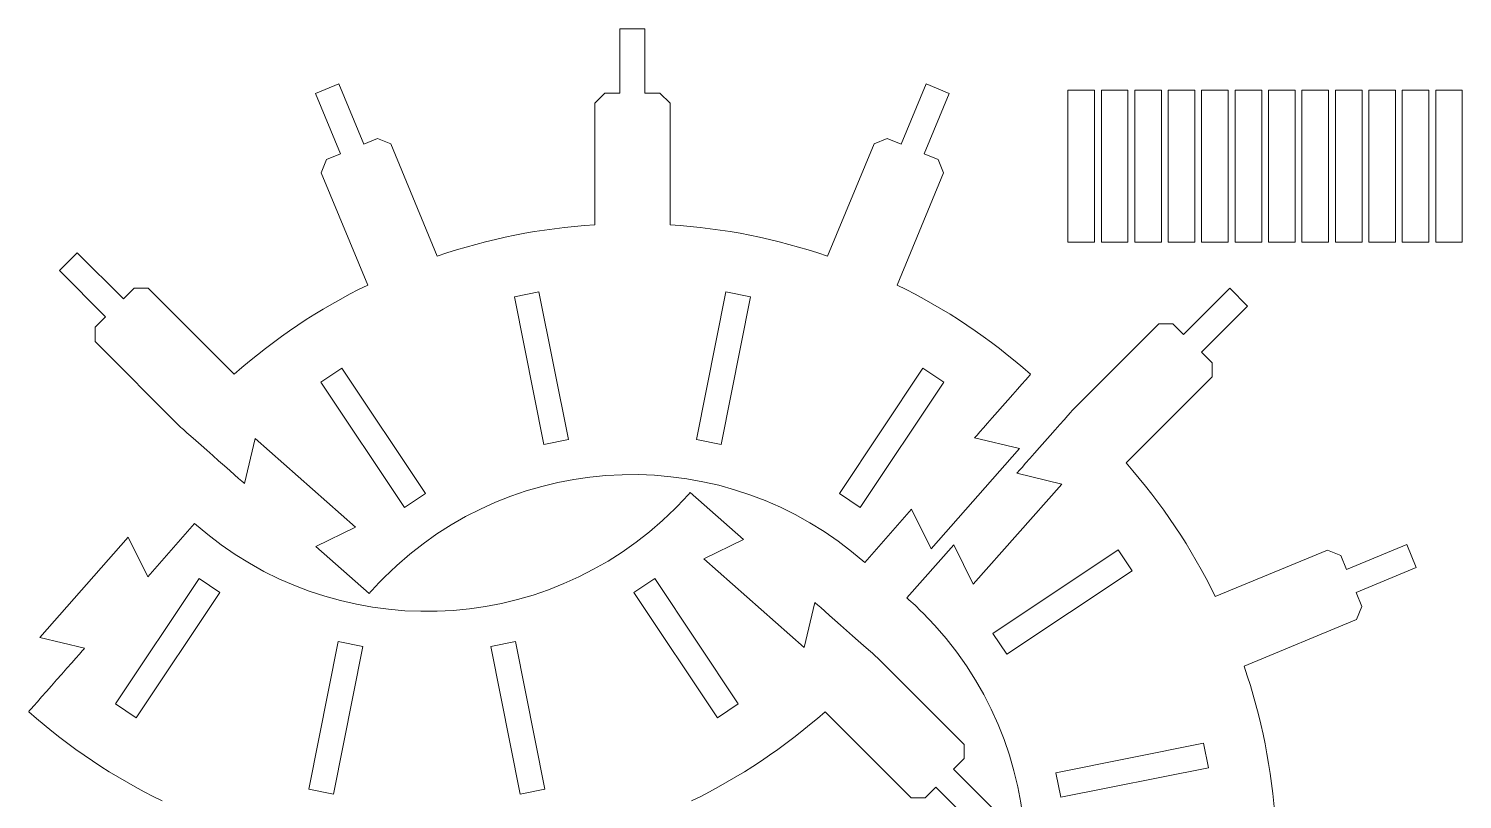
# Model space of a CAD drawing. Header units: centimetres. Extents: x -226 to -75, y 0 to 222.
# Drawn here: x -134.92 to -106.34, y 14.85 to 30.21 of the extents above; entities that cross this region are included whole.
import ezdxf

# ---------------------------------------------------------------- set-up
doc = ezdxf.new("R2010")
doc.units = ezdxf.units.CM
doc.header["$MEASUREMENT"] = 0
doc.layers.add('layer 1', color=7, linetype='Continuous')

msp = doc.modelspace()

# ---------------------------------------------------------------- linework, layer by layer
at = {"layer": 'layer 1', "color": 1, "lineweight": 9}
for points, knots in [([(-123.13294, 28.92386), (-123.13294, 28.92386), (-123.13287, 30.21007), (-123.13287, 30.21007), (-123.13287, 30.21007), (-123.13287, 30.21007), (-122.63305, 30.21007), (-122.63305, 30.21007)], [0, 0, 0, 0, 0.33333333, 0.33333333, 0.33333333, 0.33333333, 1, 1, 1, 1]), ([(-128.73673, 29.10922), (-128.73673, 29.10922), (-129.19852, 28.91787), (-129.19852, 28.91787), (-129.19852, 28.91787), (-129.19852, 28.91787), (-128.70103, 27.71677), (-128.70103, 27.71677)], [0, 0, 0, 0, 0.33333333, 0.33333333, 0.33333333, 0.33333333, 1, 1, 1, 1]), ([(-116.56745, 28.91788), (-116.56745, 28.91788), (-117.02928, 29.10919), (-117.02928, 29.10919), (-117.02928, 29.10919), (-117.02928, 29.10919), (-117.5268, 27.90819), (-117.5268, 27.90819)], [0, 0, 0, 0, 0.33333333, 0.33333333, 0.33333333, 0.33333333, 1, 1, 1, 1]), ([(-114.20096, 28.98649), (-114.20096, 28.98649), (-113.67098, 28.98649), (-113.67098, 28.98649), (-113.67098, 28.98649), (-113.67098, 28.98649), (-113.67098, 25.95652), (-113.67098, 25.95652), (-113.67098, 25.95652), (-113.67098, 25.95652), (-114.20096, 25.95652), (-114.20096, 25.95652), (-114.20096, 25.95652), (-114.20096, 25.95652), (-114.20096, 28.98649), (-114.20096, 28.98649)], [0, 0, 0, 0, 0.2, 0.2, 0.2, 0.2, 0.4, 0.4, 0.4, 0.4, 0.6, 0.6, 0.6, 0.6, 1, 1, 1, 1]), ([(-113.53431, 28.98649), (-113.53431, 28.98649), (-113.00434, 28.98649), (-113.00434, 28.98649), (-113.00434, 28.98649), (-113.00434, 28.98649), (-113.00434, 25.95652), (-113.00434, 25.95652), (-113.00434, 25.95652), (-113.00434, 25.95652), (-113.53431, 25.95652), (-113.53431, 25.95652), (-113.53431, 25.95652), (-113.53431, 25.95652), (-113.53431, 28.98649), (-113.53431, 28.98649)], [0, 0, 0, 0, 0.2, 0.2, 0.2, 0.2, 0.4, 0.4, 0.4, 0.4, 0.6, 0.6, 0.6, 0.6, 1, 1, 1, 1]), ([(-112.8677, 28.98649), (-112.8677, 28.98649), (-112.33773, 28.98649), (-112.33773, 28.98649), (-112.33773, 28.98649), (-112.33773, 28.98649), (-112.33773, 25.95652), (-112.33773, 25.95652), (-112.33773, 25.95652), (-112.33773, 25.95652), (-112.8677, 25.95652), (-112.8677, 25.95652), (-112.8677, 25.95652), (-112.8677, 25.95652), (-112.8677, 28.98649), (-112.8677, 28.98649)], [0, 0, 0, 0, 0.2, 0.2, 0.2, 0.2, 0.4, 0.4, 0.4, 0.4, 0.6, 0.6, 0.6, 0.6, 1, 1, 1, 1]), ([(-112.20106, 28.98649), (-112.20106, 28.98649), (-111.67108, 28.98649), (-111.67108, 28.98649), (-111.67108, 28.98649), (-111.67108, 28.98649), (-111.67108, 25.95652), (-111.67108, 25.95652), (-111.67108, 25.95652), (-111.67108, 25.95652), (-112.20106, 25.95652), (-112.20106, 25.95652), (-112.20106, 25.95652), (-112.20106, 25.95652), (-112.20106, 28.98649), (-112.20106, 28.98649)], [0, 0, 0, 0, 0.2, 0.2, 0.2, 0.2, 0.4, 0.4, 0.4, 0.4, 0.6, 0.6, 0.6, 0.6, 1, 1, 1, 1]), ([(-111.53445, 28.98649), (-111.53445, 28.98649), (-111.00447, 28.98649), (-111.00447, 28.98649), (-111.00447, 28.98649), (-111.00447, 28.98649), (-111.00447, 25.95652), (-111.00447, 25.95652), (-111.00447, 25.95652), (-111.00447, 25.95652), (-111.53445, 25.95652), (-111.53445, 25.95652), (-111.53445, 25.95652), (-111.53445, 25.95652), (-111.53445, 28.98649), (-111.53445, 28.98649)], [0, 0, 0, 0, 0.2, 0.2, 0.2, 0.2, 0.4, 0.4, 0.4, 0.4, 0.6, 0.6, 0.6, 0.6, 1, 1, 1, 1]), ([(-110.86781, 28.98649), (-110.86781, 28.98649), (-110.33783, 28.98649), (-110.33783, 28.98649), (-110.33783, 28.98649), (-110.33783, 28.98649), (-110.33783, 25.95652), (-110.33783, 25.95652), (-110.33783, 25.95652), (-110.33783, 25.95652), (-110.86781, 25.95652), (-110.86781, 25.95652), (-110.86781, 25.95652), (-110.86781, 25.95652), (-110.86781, 28.98649), (-110.86781, 28.98649)], [0, 0, 0, 0, 0.2, 0.2, 0.2, 0.2, 0.4, 0.4, 0.4, 0.4, 0.6, 0.6, 0.6, 0.6, 1, 1, 1, 1]), ([(-110.2012, 28.98649), (-110.2012, 28.98649), (-109.67122, 28.98649), (-109.67122, 28.98649), (-109.67122, 28.98649), (-109.67122, 28.98649), (-109.67122, 25.95652), (-109.67122, 25.95652), (-109.67122, 25.95652), (-109.67122, 25.95652), (-110.2012, 25.95652), (-110.2012, 25.95652), (-110.2012, 25.95652), (-110.2012, 25.95652), (-110.2012, 28.98649), (-110.2012, 28.98649)], [0, 0, 0, 0, 0.2, 0.2, 0.2, 0.2, 0.4, 0.4, 0.4, 0.4, 0.6, 0.6, 0.6, 0.6, 1, 1, 1, 1]), ([(-109.53455, 28.98649), (-109.53455, 28.98649), (-109.00458, 28.98649), (-109.00458, 28.98649), (-109.00458, 28.98649), (-109.00458, 28.98649), (-109.00458, 25.95652), (-109.00458, 25.95652), (-109.00458, 25.95652), (-109.00458, 25.95652), (-109.53455, 25.95652), (-109.53455, 25.95652), (-109.53455, 25.95652), (-109.53455, 25.95652), (-109.53455, 28.98649), (-109.53455, 28.98649)], [0, 0, 0, 0, 0.2, 0.2, 0.2, 0.2, 0.4, 0.4, 0.4, 0.4, 0.6, 0.6, 0.6, 0.6, 1, 1, 1, 1]), ([(-108.86795, 28.98649), (-108.86795, 28.98649), (-108.33797, 28.98649), (-108.33797, 28.98649), (-108.33797, 28.98649), (-108.33797, 28.98649), (-108.33797, 25.95652), (-108.33797, 25.95652), (-108.33797, 25.95652), (-108.33797, 25.95652), (-108.86795, 25.95652), (-108.86795, 25.95652), (-108.86795, 25.95652), (-108.86795, 25.95652), (-108.86795, 28.98649), (-108.86795, 28.98649)], [0, 0, 0, 0, 0.2, 0.2, 0.2, 0.2, 0.4, 0.4, 0.4, 0.4, 0.6, 0.6, 0.6, 0.6, 1, 1, 1, 1]), ([(-108.2013, 28.98649), (-108.2013, 28.98649), (-107.67132, 28.98649), (-107.67132, 28.98649), (-107.67132, 28.98649), (-107.67132, 28.98649), (-107.67132, 25.95652), (-107.67132, 25.95652), (-107.67132, 25.95652), (-107.67132, 25.95652), (-108.2013, 25.95652), (-108.2013, 25.95652), (-108.2013, 25.95652), (-108.2013, 25.95652), (-108.2013, 28.98649), (-108.2013, 28.98649)], [0, 0, 0, 0, 0.2, 0.2, 0.2, 0.2, 0.4, 0.4, 0.4, 0.4, 0.6, 0.6, 0.6, 0.6, 1, 1, 1, 1]), ([(-107.53469, 28.98649), (-107.53469, 28.98649), (-107.00471, 28.98649), (-107.00471, 28.98649), (-107.00471, 28.98649), (-107.00471, 28.98649), (-107.00471, 25.95652), (-107.00471, 25.95652), (-107.00471, 25.95652), (-107.00471, 25.95652), (-107.53469, 25.95652), (-107.53469, 25.95652), (-107.53469, 25.95652), (-107.53469, 25.95652), (-107.53469, 28.98649), (-107.53469, 28.98649)], [0, 0, 0, 0, 0.2, 0.2, 0.2, 0.2, 0.4, 0.4, 0.4, 0.4, 0.6, 0.6, 0.6, 0.6, 1, 1, 1, 1]), ([(-106.86805, 28.98649), (-106.86805, 28.98649), (-106.33807, 28.98649), (-106.33807, 28.98649), (-106.33807, 28.98649), (-106.33807, 28.98649), (-106.33807, 25.95652), (-106.33807, 25.95652), (-106.33807, 25.95652), (-106.33807, 25.95652), (-106.86805, 25.95652), (-106.86805, 25.95652), (-106.86805, 25.95652), (-106.86805, 25.95652), (-106.86805, 28.98649), (-106.86805, 28.98649)], [0, 0, 0, 0, 0.2, 0.2, 0.2, 0.2, 0.4, 0.4, 0.4, 0.4, 0.6, 0.6, 0.6, 0.6, 1, 1, 1, 1]), ([(-133.94923, 25.74364), (-133.94923, 25.74364), (-134.30257, 25.39019), (-134.30257, 25.39019), (-134.30257, 25.39019), (-134.30257, 25.39019), (-133.38333, 24.47092), (-133.38333, 24.47092)], [0, 0, 0, 0, 0.33333333, 0.33333333, 0.33333333, 0.33333333, 1, 1, 1, 1]), ([(-110.62139, 24.68338), (-110.62139, 24.68338), (-110.97481, 25.03672), (-110.97481, 25.03672), (-110.97481, 25.03672), (-110.97481, 25.03672), (-111.89407, 24.11748), (-111.89407, 24.11748)], [0, 0, 0, 0, 0.33333333, 0.33333333, 0.33333333, 0.33333333, 1, 1, 1, 1]), ([(-114.94464, 23.32308), (-114.94464, 23.32308), (-116.06076, 22.05788), (-116.06065, 22.05788), (-116.06065, 22.05788), (-116.06065, 22.05788), (-115.16569, 21.8424), (-115.16569, 21.8424), (-115.16569, 21.8424), (-115.16569, 21.8424), (-116.92859, 19.84483), (-116.92859, 19.84483), (-116.92859, 19.84483), (-116.92859, 19.84483), (-117.31707, 20.63361), (-117.31707, 20.63361), (-117.31707, 20.63361), (-117.31707, 20.63361), (-117.317, 20.63375), (-117.317, 20.63375), (-117.317, 20.63375), (-117.317, 20.63375), (-118.25222, 19.57358), (-118.25222, 19.57358)], [0, 0, 0, 0, 0.14285714, 0.14285714, 0.14285714, 0.14285714, 0.28571429, 0.28571429, 0.28571429, 0.28571429, 0.42857143, 0.42857143, 0.42857143, 0.42857143, 0.57142857, 0.57142857, 0.57142857, 0.57142857, 0.71428571, 0.71428571, 0.71428571, 0.71428571, 1, 1, 1, 1]), ([(-114.10256, 22.61618), (-114.10256, 22.61618), (-115.21857, 21.35101), (-115.21843, 21.35101), (-115.21843, 21.35101), (-115.21843, 21.35101), (-114.32347, 21.13554), (-114.32347, 21.13554), (-114.32347, 21.13554), (-114.32347, 21.13554), (-116.08651, 19.13793), (-116.08651, 19.13793), (-116.08651, 19.13793), (-116.08651, 19.13793), (-116.47492, 19.92674), (-116.47492, 19.92674), (-116.47492, 19.92674), (-116.47492, 19.92674), (-116.47485, 19.92688), (-116.47485, 19.92688), (-116.47485, 19.92688), (-116.47485, 19.92688), (-117.41006, 18.86682), (-117.41006, 18.86682)], [0, 0, 0, 0, 0.14285714, 0.14285714, 0.14285714, 0.14285714, 0.28571429, 0.28571429, 0.28571429, 0.28571429, 0.42857143, 0.42857143, 0.42857143, 0.42857143, 0.57142857, 0.57142857, 0.57142857, 0.57142857, 0.71428571, 0.71428571, 0.71428571, 0.71428571, 1, 1, 1, 1]), ([(-131.88203, 22.26237), (-131.88203, 22.26237), (-130.61687, 21.14635), (-130.61687, 21.14646), (-130.61687, 21.14646), (-130.61687, 21.14646), (-130.40139, 22.04146), (-130.40139, 22.04146), (-130.40139, 22.04146), (-130.40139, 22.04146), (-128.40378, 20.27842), (-128.40378, 20.27842), (-128.40378, 20.27842), (-128.40378, 20.27842), (-129.1926, 19.89001), (-129.1926, 19.89001), (-129.1926, 19.89001), (-129.1926, 19.89001), (-129.19274, 19.89008), (-129.19274, 19.89008), (-129.19274, 19.89008), (-129.19274, 19.89008), (-128.13264, 18.95483), (-128.13264, 18.95483)], [0, 0, 0, 0, 0.14285714, 0.14285714, 0.14285714, 0.14285714, 0.28571429, 0.28571429, 0.28571429, 0.28571429, 0.42857143, 0.42857143, 0.42857143, 0.42857143, 0.57142857, 0.57142857, 0.57142857, 0.57142857, 0.71428571, 0.71428571, 0.71428571, 0.71428571, 1, 1, 1, 1]), ([(-128.1326, 18.95487), (-128.03661, 19.06353), (-127.93663, 19.16985), (-127.83274, 19.27378), (-127.83274, 19.27378), (-125.20295, 21.90353), (-121.00138, 22.00347), (-118.25218, 19.57368)], [0, 0, 0, 0, 0.33333333, 0.33333333, 0.33333333, 0.33333333, 1, 1, 1, 1]), ([(-121.7302, 20.96767), (-121.82612, 20.85915), (-121.92609, 20.75282), (-122.02992, 20.64893), (-122.02992, 20.64893), (-124.6597, 18.01915), (-128.86128, 17.91924), (-131.61051, 20.34907)], [0, 0, 0, 0, 0.33333333, 0.33333333, 0.33333333, 0.33333333, 1, 1, 1, 1]), ([(-117.98063, 17.66031), (-117.98063, 17.66031), (-119.2458, 18.77639), (-119.2458, 18.77632), (-119.2458, 18.77632), (-119.2458, 18.77632), (-119.46128, 17.88143), (-119.46128, 17.88143), (-119.46128, 17.88143), (-119.46128, 17.88143), (-121.45895, 19.64426), (-121.45895, 19.64426), (-121.45895, 19.64426), (-121.45895, 19.64426), (-120.67007, 20.03274), (-120.67007, 20.03274), (-120.67007, 20.03274), (-120.67007, 20.03274), (-120.66993, 20.03267), (-120.66993, 20.03267), (-120.66993, 20.03267), (-120.66993, 20.03267), (-121.73005, 20.96788), (-121.73005, 20.96788)], [0, 0, 0, 0, 0.14285714, 0.14285714, 0.14285714, 0.14285714, 0.28571429, 0.28571429, 0.28571429, 0.28571429, 0.42857143, 0.42857143, 0.42857143, 0.42857143, 0.57142857, 0.57142857, 0.57142857, 0.57142857, 0.71428571, 0.71428571, 0.71428571, 0.71428571, 1, 1, 1, 1]), ([(-134.91809, 16.59963), (-134.91809, 16.59963), (-133.80201, 17.8648), (-133.80208, 17.8648), (-133.80208, 17.8648), (-133.80208, 17.8648), (-134.69697, 18.08027), (-134.69697, 18.08027), (-134.69697, 18.08027), (-134.69697, 18.08027), (-132.93414, 20.07788), (-132.93414, 20.07788), (-132.93414, 20.07788), (-132.93414, 20.07788), (-132.54566, 19.28907), (-132.54566, 19.28907), (-132.54566, 19.28907), (-132.54566, 19.28907), (-132.54573, 19.28893), (-132.54573, 19.28893), (-132.54573, 19.28893), (-132.54573, 19.28893), (-131.61045, 20.34913), (-131.61045, 20.34913)], [0, 0, 0, 0, 0.14285714, 0.14285714, 0.14285714, 0.14285714, 0.28571429, 0.28571429, 0.28571429, 0.28571429, 0.42857143, 0.42857143, 0.42857143, 0.42857143, 0.57142857, 0.57142857, 0.57142857, 0.57142857, 0.71428571, 0.71428571, 0.71428571, 0.71428571, 1, 1, 1, 1]), ([(-107.25581, 19.47088), (-107.25581, 19.47088), (-107.44716, 19.93266), (-107.44716, 19.93266), (-107.44716, 19.93266), (-107.44716, 19.93266), (-108.64826, 19.43517), (-108.64826, 19.43517)], [0, 0, 0, 0, 0.33333333, 0.33333333, 0.33333333, 0.33333333, 1, 1, 1, 1]), ([(-117.41006, 18.86674), (-117.3014, 18.77075), (-117.19507, 18.67078), (-117.09111, 18.56688), (-117.09111, 18.56688), (-114.4614, 15.93711), (-114.36142, 11.73553), (-116.79125, 8.98637)], [0, 0, 0, 0, 0.33333333, 0.33333333, 0.33333333, 0.33333333, 1, 1, 1, 1]), ([(-115.91337, 14.17891), (-115.91337, 14.17891), (-115.55985, 14.5325), (-115.55985, 14.5325), (-115.55985, 14.5325), (-115.55985, 14.5325), (-116.47912, 15.45173), (-116.47912, 15.45173)], [0, 0, 0, 0, 0.33333333, 0.33333333, 0.33333333, 0.33333333, 1, 1, 1, 1])]:
    msp.add_open_spline(points, degree=3, knots=knots, dxfattribs=at)
for points in [[(-122.63305, 28.92387), (-122.63305, 28.92387), (-122.63305, 30.21007), (-122.63305, 30.21007)], [(-128.23919, 27.90805), (-128.23919, 27.90805), (-128.73675, 29.10923), (-128.73675, 29.10923)], [(-123.433, 28.92405), (-123.433, 28.92405), (-123.63307, 28.72406), (-123.63307, 28.72406)], [(-123.13301, 28.92401), (-123.13301, 28.92401), (-123.43301, 28.92405), (-123.43301, 28.92405)], [(-122.33298, 28.92401), (-122.33298, 28.92401), (-122.63302, 28.92405), (-122.63302, 28.92405)], [(-122.13303, 28.72399), (-122.13303, 28.72399), (-122.33299, 28.92401), (-122.33299, 28.92401)], [(-117.06496, 27.71678), (-117.06496, 27.71678), (-116.56744, 28.91788), (-116.56744, 28.91788)], [(-123.63306, 28.72406), (-123.63306, 28.72406), (-123.63306, 26.30065), (-123.63306, 26.30065)], [(-122.13296, 26.30057), (-122.13296, 26.30057), (-122.13303, 28.72398), (-122.13303, 28.72398)], [(-127.96206, 28.02312), (-127.96206, 28.02312), (-128.23917, 27.90833), (-128.23917, 27.90833)], [(-127.70072, 27.91488), (-127.70072, 27.91488), (-127.96206, 28.02311), (-127.96206, 28.02311)], [(-117.80393, 28.02312), (-117.80393, 28.02312), (-118.06527, 27.91489), (-118.06527, 27.91489)], [(-117.52681, 27.90833), (-117.52681, 27.90833), (-117.80392, 28.02312), (-117.80392, 28.02312)], [(-126.7733, 25.67591), (-126.7733, 25.67591), (-127.70072, 27.91488), (-127.70072, 27.91488)], [(-118.06528, 27.91488), (-118.06528, 27.91488), (-118.9927, 25.67594), (-118.9927, 25.67594)], [(-128.9783, 27.6022), (-128.9783, 27.6022), (-129.08653, 27.34086), (-129.08653, 27.34086)], [(-128.70118, 27.71702), (-128.70118, 27.71702), (-128.97828, 27.6022), (-128.97828, 27.6022)], [(-116.7877, 27.6022), (-116.7877, 27.6022), (-117.06481, 27.71699), (-117.06481, 27.71699)], [(-116.67945, 27.34085), (-116.67945, 27.34085), (-116.78769, 27.60219), (-116.78769, 27.60219)], [(-129.08654, 27.34085), (-129.08654, 27.34085), (-128.15913, 25.10188), (-128.15913, 25.10188)], [(-117.60688, 25.10189), (-117.60688, 25.10189), (-116.67946, 27.34086), (-116.67946, 27.34086)], [(-123.63306, 26.30064), (-124.71711, 26.23266), (-125.74571, 26.02805), (-126.77331, 25.67591)], [(-118.9927, 25.67594), (-120.02031, 26.02805), (-121.04887, 26.23262), (-122.13298, 26.30057)], [(-133.02994, 24.82431), (-133.02994, 24.82431), (-133.94924, 25.74365), (-133.94924, 25.74365)], [(-132.81786, 25.03674), (-132.81786, 25.03674), (-133.03002, 24.82454), (-133.03002, 24.82454)], [(-132.53501, 25.03674), (-132.53501, 25.03674), (-132.81787, 25.03674), (-132.81787, 25.03674)], [(-130.82136, 23.32304), (-130.82136, 23.32304), (-132.53501, 25.03673), (-132.53501, 25.03673)], [(-128.15912, 25.10189), (-129.13477, 24.62426), (-130.00673, 24.04161), (-130.82136, 23.32304)], [(-124.64988, 21.92537), (-124.64988, 21.92537), (-125.23521, 24.86778), (-125.23521, 24.86778)], [(-125.2352, 24.86779), (-125.2352, 24.86779), (-124.74477, 24.9653), (-124.74477, 24.9653)], [(-124.74476, 24.96529), (-124.74476, 24.96529), (-124.1595, 22.02301), (-124.1595, 22.02301)], [(-121.60652, 22.02293), (-121.60652, 22.02293), (-121.02124, 24.96524), (-121.02124, 24.96524)], [(-120.5308, 24.86772), (-120.5308, 24.86772), (-121.11613, 21.92538), (-121.11613, 21.92538)], [(-121.02124, 24.96525), (-121.02124, 24.96525), (-120.53081, 24.86771), (-120.53081, 24.86771)], [(-114.94464, 23.32308), (-115.75928, 24.04165), (-116.63124, 24.62426), (-117.60688, 25.10189)], [(-111.54068, 23.76409), (-111.54068, 23.76409), (-110.62138, 24.68339), (-110.62138, 24.68339)], [(-133.38357, 24.47109), (-133.38357, 24.47109), (-133.59574, 24.25893), (-133.59574, 24.25893)], [(-112.389, 24.32977), (-112.389, 24.32977), (-114.10255, 22.61619), (-114.10255, 22.61619)], [(-112.10609, 24.32991), (-112.10609, 24.32991), (-112.38902, 24.32977), (-112.38902, 24.32977)], [(-111.89394, 24.11776), (-111.89394, 24.11776), (-112.1061, 24.32992), (-112.1061, 24.32992)], [(-133.59572, 24.25894), (-133.59572, 24.25894), (-133.59562, 23.97601), (-133.59562, 23.97601)], [(-133.59562, 23.97603), (-133.59562, 23.97603), (-131.88204, 22.26237), (-131.88204, 22.26237)], [(-111.32826, 23.55201), (-111.32826, 23.55201), (-111.54049, 23.76417), (-111.54049, 23.76417)], [(-129.09102, 23.16505), (-129.09102, 23.16505), (-128.67527, 23.44283), (-128.67527, 23.44283)], [(-128.67527, 23.44283), (-128.67527, 23.44283), (-127.00861, 20.94845), (-127.00861, 20.94845)], [(-118.7574, 20.94838), (-118.7574, 20.94838), (-117.09074, 23.44276), (-117.09074, 23.44276)], [(-117.09073, 23.44276), (-117.09073, 23.44276), (-116.67498, 23.16506), (-116.67498, 23.16506)], [(-111.32826, 23.26916), (-111.32826, 23.26916), (-111.32826, 23.55202), (-111.32826, 23.55202)], [(-127.42435, 20.67063), (-127.42435, 20.67063), (-129.09102, 23.16505), (-129.09102, 23.16505)], [(-116.67498, 23.16505), (-116.67498, 23.16505), (-118.34175, 20.6706), (-118.34175, 20.6706)], [(-113.04192, 21.5555), (-113.04192, 21.5555), (-111.32826, 23.26916), (-111.32826, 23.26916)], [(-124.1595, 22.023), (-124.1595, 22.023), (-124.64987, 21.92536), (-124.64987, 21.92536)], [(-121.11612, 21.92537), (-121.11612, 21.92537), (-121.60651, 22.02295), (-121.60651, 22.02295)], [(-111.26314, 18.89327), (-111.74077, 19.86891), (-112.32342, 20.74088), (-113.04192, 21.55551)], [(-127.0086, 20.94844), (-127.0086, 20.94844), (-127.42435, 20.67063), (-127.42435, 20.67063)], [(-118.34175, 20.6706), (-118.34175, 20.6706), (-118.75739, 20.94837), (-118.75739, 20.94837)], [(-115.69426, 18.1585), (-115.69426, 18.1585), (-113.19988, 19.82517), (-113.19988, 19.82517)], [(-113.19987, 19.82517), (-113.19987, 19.82517), (-112.9221, 19.40942), (-112.9221, 19.40942)], [(-109.02418, 19.82069), (-109.02418, 19.82069), (-111.26315, 18.89327), (-111.26315, 18.89327)], [(-108.76283, 19.71245), (-108.76283, 19.71245), (-109.02417, 19.82068), (-109.02417, 19.82068)], [(-108.64797, 19.43532), (-108.64797, 19.43532), (-108.76284, 19.71243), (-108.76284, 19.71243)], [(-108.45698, 18.97334), (-108.45698, 18.97334), (-107.2558, 19.47089), (-107.2558, 19.47089)], [(-133.18769, 16.75769), (-133.18769, 16.75769), (-131.52102, 19.25208), (-131.52102, 19.25208)], [(-131.52102, 19.25208), (-131.52102, 19.25208), (-131.10527, 18.97434), (-131.10527, 18.97434)], [(-122.85412, 18.97433), (-122.85412, 18.97433), (-122.43838, 19.25208), (-122.43838, 19.25208)], [(-122.43837, 19.25208), (-122.43837, 19.25208), (-120.77165, 16.75769), (-120.77165, 16.75769)], [(-112.9221, 19.40941), (-112.9221, 19.40941), (-115.41645, 17.74275), (-115.41645, 17.74275)], [(-131.10527, 18.97433), (-131.10527, 18.97433), (-132.772, 16.47988), (-132.772, 16.47988)], [(-121.1874, 16.47988), (-121.1874, 16.47988), (-122.85412, 18.97434), (-122.85412, 18.97434)], [(-108.34191, 18.69621), (-108.34191, 18.69621), (-108.45671, 18.97332), (-108.45671, 18.97332)], [(-108.45015, 18.43487), (-108.45015, 18.43487), (-108.34192, 18.6962), (-108.34192, 18.6962)], [(-110.68912, 17.50745), (-110.68912, 17.50745), (-108.45015, 18.43487), (-108.45015, 18.43487)], [(-115.41645, 17.74275), (-115.41645, 17.74275), (-115.69426, 18.1585), (-115.69426, 18.1585)], [(-129.33187, 15.055), (-129.33187, 15.055), (-128.74661, 17.99729), (-128.74661, 17.99729)], [(-128.25624, 17.89974), (-128.25624, 17.89974), (-128.84143, 14.95744), (-128.84143, 14.95744)], [(-128.74661, 17.99731), (-128.74661, 17.99731), (-128.25625, 17.89973), (-128.25625, 17.89973)], [(-125.70315, 17.89974), (-125.70315, 17.89974), (-125.21279, 17.99732), (-125.21279, 17.99732)], [(-125.1179, 14.95743), (-125.1179, 14.95743), (-125.70315, 17.89973), (-125.70315, 17.89973)], [(-125.21278, 17.99731), (-125.21278, 17.99731), (-124.62752, 15.05508), (-124.62752, 15.05508)], [(-116.26697, 15.94666), (-116.26697, 15.94666), (-117.98063, 17.6603), (-117.98063, 17.6603)], [(-110.06439, 14.36725), (-110.13233, 15.4513), (-110.33698, 16.47985), (-110.68912, 17.50746)], [(-134.91809, 16.59963), (-134.10339, 15.88107), (-133.23143, 15.29842), (-132.25578, 14.82079)], [(-132.772, 16.47988), (-132.772, 16.47988), (-133.18768, 16.75769), (-133.18768, 16.75769)], [(-121.70353, 14.8208), (-120.7279, 15.29843), (-119.85587, 15.88108), (-119.04131, 16.59964)], [(-120.77164, 16.75769), (-120.77164, 16.75769), (-121.18739, 16.47988), (-121.18739, 16.47988)], [(-119.04131, 16.59963), (-119.04131, 16.59963), (-117.32773, 14.88606), (-117.32773, 14.88606)], [(-116.26704, 15.66381), (-116.26704, 15.66381), (-116.26697, 15.94667), (-116.26697, 15.94667)], [(-114.43956, 15.38404), (-114.43956, 15.38404), (-111.49722, 15.96937), (-111.49722, 15.96937)], [(-111.49721, 15.96936), (-111.49721, 15.96936), (-111.3997, 15.47893), (-111.3997, 15.47893)], [(-116.47919, 15.45173), (-116.47919, 15.45173), (-116.26703, 15.66382), (-116.26703, 15.66382)], [(-111.39971, 15.47892), (-111.39971, 15.47892), (-114.34191, 14.89366), (-114.34191, 14.89366)], [(-114.34192, 14.89366), (-114.34192, 14.89366), (-114.43957, 15.38403), (-114.43957, 15.38403)], [(-128.84142, 14.95743), (-128.84142, 14.95743), (-129.33186, 15.05501), (-129.33186, 15.05501)], [(-124.62752, 15.05507), (-124.62752, 15.05507), (-125.11788, 14.95742), (-125.11788, 14.95742)], [(-117.32772, 14.88605), (-117.32772, 14.88605), (-117.04486, 14.88598), (-117.04486, 14.88598)], [(-117.04488, 14.88598), (-117.04488, 14.88598), (-116.83272, 15.09814), (-116.83272, 15.09814)], [(-116.83266, 15.0982), (-116.83266, 15.0982), (-115.91336, 14.17889), (-115.91336, 14.17889)]]:
    msp.add_open_spline(points, degree=3, dxfattribs=at)

doc.saveas('drawing.dxf')
